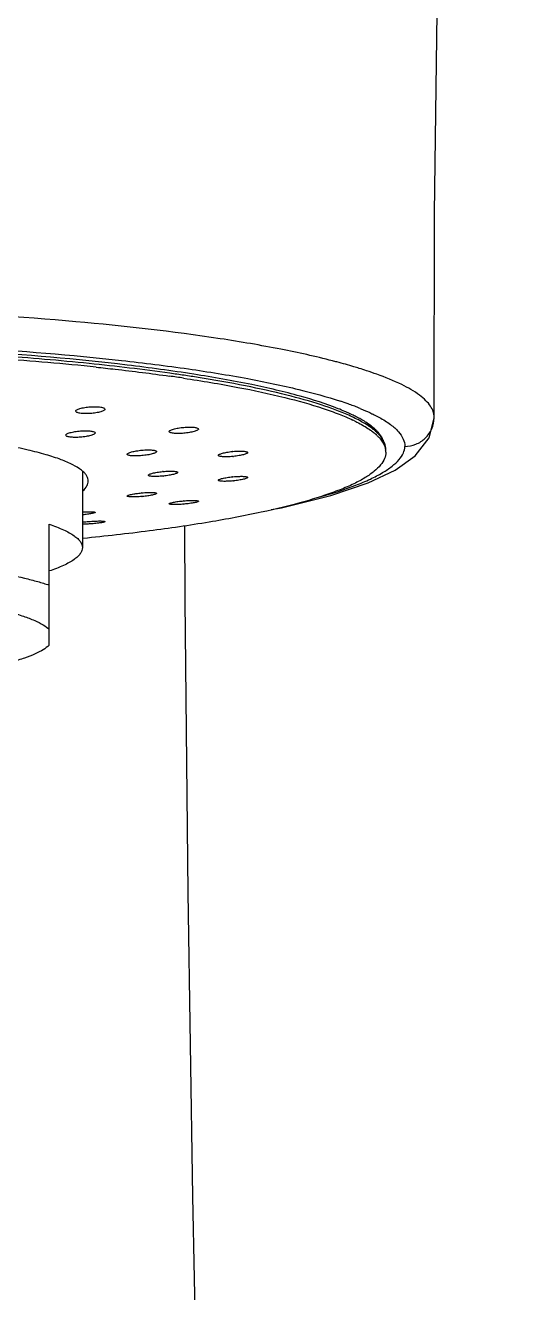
# Model space of a CAD drawing. Extents: x 0 to 1462, y 0 to 1072.
# Drawn here: x 367.41 to 384.52, y 740.05 to 783.31 of the extents above; entities that cross this region are included whole.
import ezdxf

# ---------------------------------------------------------------- set-up
doc = ezdxf.new("R2010")
doc.units = 0
doc.header["$LTSCALE"] = 10
doc.header["$MEASUREMENT"] = 0
doc.layers.get('0').update_dxf_attribs({"linetype": 'CONTINUOUS'})

msp = doc.modelspace()

# ---------------------------------------------------------------- linework, layer by layer
at = {"color": 9, "linetype": 'Continuous'}
msp.add_line((379.24, 770.058), (379.248, 770.054), dxfattribs=at)
at = {"color": 7, "linetype": 'Continuous'}
for p, q in [((378.793, 769.905), (378.784, 769.911)), ((379.033, 769.782), (379.354, 769.469)), ((381.36, 769.91), (381.36, 769.942)), ((381.36, 769.908), (381.36, 769.91)), ((379.276, 769.561), (379.276, 769.546)), ((369.36, 768.088), (369.36, 765.485)), ((368.226, 762.155), (368.226, 766.282)), ((368.226, 762.155), (368.221, 762.151))]:
    msp.add_line(p, q, dxfattribs=at)
for points in [[(381.36, 769.942), (381.374, 776.903), (381.466, 783.742), (381.686, 790.193), (382.08, 796.252), (382.708, 801.902), (383.63, 807.122), (384.517, 810.593)], [(380.035, 768.131), (380.716, 768.615), (381.193, 769.234), (381.36, 769.908)], [(375.802, 766.783), (376.147, 766.847), (377.833, 767.265), (379.105, 767.693), (380.035, 768.131)], [(377.347, 641.014), (376.294, 658.338), (375.406, 675.105), (374.671, 691.323), (374.094, 706.455), (373.67, 719.904), (373.357, 732.137), (373.131, 743.332), (372.972, 753.711), (372.866, 763.672), (372.85, 766.226)]]:
    msp.add_lwpolyline(points, dxfattribs=at)
for centre, radius, start, end in [((359.655, 673.747), 98.426, 84.06951, 85.99112), ((364.182, 713.584), 58.329, 81.48957, 81.9694), ((364.31, 714.564), 57.438, 81.47351, 81.96043), ((364.996, 719.11), 52.841, 80.949, 81.4774), ((375.167, 762.804), 7.979, 66.7743, 68.5166), ((375.613, 763.842), 6.849, 65.3433, 66.7781), ((375.943, 764.562), 6.057, 64.3485, 65.3336), ((376.254, 765.209), 5.339, 62.6872, 64.3621), ((376.114, 764.627), 5.769, 63.9553, 64.6375), ((376.544, 765.771), 4.706, 61.5799, 62.6743), ((376.761, 766.171), 4.252, 60.4699, 61.4369), ((378.162, 767.989), 1.821, 47.6459, 49.8603), ((378.276, 768.215), 1.65, 45.7385, 48.6799), ((378.641, 768.95), 0.903, 35.0425, 36.1936), ((378.258, 768.096), 1.678, 46.8982, 47.6251), ((374.77, 765.911), 2.871, 95.4636, 95.8949), ((379.157, 768.744), 0.554, 0.032, 8.7355), ((374.212, 771.549), 2.965, 275.5128, 275.9299), ((372.414, 764.965), 3.134, 95.5551, 95.9119), ((371.794, 771.182), 3.269, 275.555, 275.8941), ((374.831, 764.446), 3.475, 95.5126, 95.7949), ((374.153, 771.355), 3.607, 275.4634, 275.7315), ((371.748, 763.505), 3.868, 95.3405, 95.5568), ((371.021, 771.243), 4.03, 275.2304, 275.4333), ((373.202, 762.726), 4.373, 95.0191, 95.1769), ((372.436, 771.449), 4.495, 274.8902, 275.0399)]:
    msp.add_arc(centre, radius, start, end, dxfattribs=at)
at = {"color": 9, "linetype": 'Continuous'}
for centre, radius, start, end in [((372.127, 749.524), 23.07, 75.1372, 75.5286), ((374.336, 757.182), 15.099, 71.7975, 72.7718), ((375.088, 759.441), 12.718, 70.1457, 71.8347), ((374.242, 758.616), 12.497, 70.4395, 71.7088), ((374.838, 760.301), 10.711, 69.366, 70.425), ((375.277, 761.469), 9.463, 68.2737, 69.3663), ((375.556, 762.171), 8.707, 67.8796, 68.2638)]:
    msp.add_arc(centre, radius, start, end, dxfattribs=at)
for points, knots in [([(377.892, 771.862), (377.31, 772.012), (376.037, 772.292), (373.124, 772.787), (368.893, 773.262), (363.32, 773.606), (359.389, 773.685), (357.36, 773.685)], [0, 0, 0, 0, 0.087413, 0.189126, 0.429122, 0.705289, 1, 1, 1, 1]), ([(359.819, 772.519), (361.721, 772.487), (365.351, 772.356), (369.738, 772.005), (372.895, 771.611), (374.914, 771.285), (376.647, 770.924), (377.696, 770.637), (378.164, 770.482)], [0, 0, 0, 0, 0.308263, 0.588717, 0.71302, 0.823996, 0.920074, 1, 1, 1, 1]), ([(378.808, 771.603), (378.747, 771.622), (378.494, 771.699), (378.239, 771.771), (378.045, 771.822)], [0, 0, 0, 0, 0.239685, 1, 1, 1, 1]), ([(381.36, 769.942), (381.36, 770.005), (381.337, 770.138), (381.237, 770.329), (381.077, 770.515), (380.76, 770.781), (380.199, 771.095), (379.695, 771.299), (379.407, 771.403)], [0, 0, 0, 0, 0.073879, 0.155399, 0.249968, 0.361097, 0.640058, 1, 1, 1, 1]), ([(378.834, 770.237), (378.87, 770.223), (379.007, 770.166), (379.142, 770.106), (379.24, 770.058)], [0, 0, 0, 0, 0.261473, 1, 1, 1, 1]), ([(379.248, 770.054), (379.269, 770.044), (379.352, 770.004), (379.433, 769.961), (379.493, 769.928)], [0, 0, 0, 0, 0.258805, 1, 1, 1, 1]), ([(379.493, 769.928), (379.625, 769.856), (379.857, 769.712), (380.14, 769.467), (380.318, 769.213), (380.361, 769.028), (380.36, 768.943)], [0, 0, 0, 0, 0.329817, 0.597559, 0.813959, 1, 1, 1, 1]), ([(380.36, 768.943), (380.488, 768.943), (380.747, 768.992), (381.076, 769.206), (381.301, 769.526), (381.357, 769.782), (381.36, 769.908)], [0, 0, 0, 0, 0.251478, 0.502031, 0.751384, 1, 1, 1, 1]), ([(377.431, 767.205), (377.854, 767.324), (378.448, 767.51), (379.165, 767.811), (379.583, 768.026), (379.914, 768.245), (380.16, 768.468), (380.319, 768.698), (380.36, 768.865), (380.36, 768.943)], [0, 0, 0, 0, 0.371051, 0.524337, 0.656102, 0.767094, 0.858941, 0.934619, 1, 1, 1, 1])]:
    msp.add_open_spline(points, degree=3, knots=knots, dxfattribs=at)
at = {"color": 7, "linetype": 'Continuous'}
for points, knots in [([(378.089, 770.228), (377.665, 770.395), (376.688, 770.703), (375.038, 771.086), (373.067, 771.433), (369.91, 771.859), (365.462, 772.235), (361.765, 772.376), (359.818, 772.409)], [0, 0, 0, 0, 0.074034, 0.166144, 0.275069, 0.399072, 0.683606, 1, 1, 1, 1]), ([(372.344, 771.438), (371.429, 771.567), (369.498, 771.796), (367.561, 771.959), (366.544, 772.031)], [0, 0, 0, 0, 0.47539, 1, 1, 1, 1]), ([(369.825, 771.647), (370.042, 771.624), (370.879, 771.533), (371.714, 771.428), (372.331, 771.341)], [0, 0, 0, 0, 0.259874, 1, 1, 1, 1]), ([(372.814, 771.27), (373.434, 771.178), (374.588, 770.985), (376.178, 770.646), (377.328, 770.328), (378.098, 770.054), (378.432, 769.913), (378.585, 769.84)], [0, 0, 0, 0, 0.315096, 0.588755, 0.817702, 0.914746, 1, 1, 1, 1]), ([(378.447, 770.002), (378.143, 770.138), (377.444, 770.393), (376.265, 770.721), (374.862, 771.029), (373.849, 771.207), (373.308, 771.293)], [0, 0, 0, 0, 0.188572, 0.41935, 0.690684, 1, 1, 1, 1]), ([(369.129, 770.143), (369.129, 770.151), (369.139, 770.171), (369.17, 770.193), (369.217, 770.215), (369.279, 770.235), (369.354, 770.254), (369.471, 770.276), (369.565, 770.286), (369.629, 770.29)], [0, 0, 0, 0, 0.046014, 0.114365, 0.210146, 0.332424, 0.477695, 0.641329, 1, 1, 1, 1]), ([(369.629, 770.065), (369.565, 770.06), (369.472, 770.058), (369.354, 770.063), (369.279, 770.071), (369.217, 770.084), (369.166, 770.1), (369.129, 770.125), (369.129, 770.143)], [0, 0, 0, 0, 0.366151, 0.531913, 0.67796, 0.799581, 0.893406, 1, 1, 1, 1]), ([(369.629, 770.29), (369.692, 770.294), (369.785, 770.297), (369.903, 770.291), (369.978, 770.283), (370.041, 770.27), (370.091, 770.255), (370.129, 770.23), (370.129, 770.212)], [0, 0, 0, 0, 0.366413, 0.532312, 0.678484, 0.800186, 0.893993, 1, 1, 1, 1]), ([(370.129, 770.212), (370.129, 770.204), (370.118, 770.184), (370.087, 770.163), (370.04, 770.141), (369.979, 770.121), (369.904, 770.102), (369.786, 770.08), (369.693, 770.069), (369.629, 770.065)], [0, 0, 0, 0, 0.045594, 0.11375, 0.209499, 0.331845, 0.477257, 0.641057, 1, 1, 1, 1]), ([(369.56, 767.757), (369.56, 767.788), (369.549, 767.855), (369.502, 767.95), (369.426, 768.044), (369.276, 768.177), (369.01, 768.334), (368.603, 768.506), (368.09, 768.671), (367.475, 768.829), (366.763, 768.978), (365.961, 769.115), (365.077, 769.239), (363.758, 769.391), (361.972, 769.537), (359.711, 769.642), (358.154, 769.665), (357.36, 769.665)], [0, 0, 0, 0, 0.007513, 0.015705, 0.025095, 0.036028, 0.063226, 0.098137, 0.140893, 0.191341, 0.249145, 0.313848, 0.384903, 0.461675, 0.629529, 0.811221, 1, 1, 1, 1]), ([(372.319, 769.447), (372.319, 769.455), (372.331, 769.473), (372.361, 769.492), (372.408, 769.513), (372.498, 769.542), (372.637, 769.571), (372.755, 769.586), (372.819, 769.591)], [0, 0, 0, 0, 0.042555, 0.109461, 0.20505, 0.327887, 0.638844, 1, 1, 1, 1]), ([(372.819, 769.591), (372.883, 769.596), (372.975, 769.601), (373.093, 769.599), (373.168, 769.593), (373.231, 769.584), (373.28, 769.571), (373.319, 769.551), (373.319, 769.534)], [0, 0, 0, 0, 0.370076, 0.537408, 0.684577, 0.80664, 0.899876, 1, 1, 1, 1]), ([(379.231, 769.563), (379.121, 769.645), (378.866, 769.804), (378.596, 769.936), (378.447, 770.002)], [0, 0, 0, 0, 0.456799, 1, 1, 1, 1]), ([(378.647, 769.81), (378.673, 769.798), (378.771, 769.749), (378.868, 769.696), (378.938, 769.656)], [0, 0, 0, 0, 0.261191, 1, 1, 1, 1]), ([(379.07, 769.74), (379.053, 769.751), (378.983, 769.796), (378.911, 769.839), (378.856, 769.871)], [0, 0, 0, 0, 0.23999, 1, 1, 1, 1]), ([(378.938, 769.656), (378.961, 769.643), (379.046, 769.592), (379.129, 769.538), (379.189, 769.495)], [0, 0, 0, 0, 0.262615, 1, 1, 1, 1]), ([(379.266, 769.595), (379.251, 769.607), (379.188, 769.658), (379.121, 769.705), (379.07, 769.74)], [0, 0, 0, 0, 0.238293, 1, 1, 1, 1]), ([(379.379, 769.495), (379.37, 769.503), (379.334, 769.538), (379.296, 769.571), (379.266, 769.595)], [0, 0, 0, 0, 0.241589, 1, 1, 1, 1]), ([(368.793, 769.322), (368.793, 769.33), (368.804, 769.349), (368.835, 769.37), (368.882, 769.392), (368.972, 769.421), (369.11, 769.45), (369.229, 769.464), (369.293, 769.469)], [0, 0, 0, 0, 0.04445, 0.112175, 0.207906, 0.330466, 0.640238, 1, 1, 1, 1]), ([(369.293, 769.255), (369.23, 769.25), (369.137, 769.246), (369.019, 769.25), (368.944, 769.256), (368.881, 769.267), (368.831, 769.281), (368.793, 769.304), (368.793, 769.322)], [0, 0, 0, 0, 0.368025, 0.534511, 0.681051, 0.802832, 0.89633, 1, 1, 1, 1]), ([(369.293, 769.469), (369.357, 769.474), (369.45, 769.477), (369.568, 769.473), (369.642, 769.466), (369.705, 769.455), (369.755, 769.441), (369.793, 769.419), (369.793, 769.401)], [0, 0, 0, 0, 0.36825, 0.534864, 0.681528, 0.803397, 0.8969, 1, 1, 1, 1]), ([(369.793, 769.401), (369.793, 769.393), (369.782, 769.374), (369.751, 769.354), (369.705, 769.332), (369.615, 769.303), (369.476, 769.274), (369.357, 769.26), (369.293, 769.255)], [0, 0, 0, 0, 0.043956, 0.111415, 0.207071, 0.329689, 0.639844, 1, 1, 1, 1]), ([(372.819, 769.39), (372.756, 769.385), (372.663, 769.38), (372.545, 769.382), (372.471, 769.387), (372.407, 769.397), (372.358, 769.409), (372.319, 769.43), (372.319, 769.447)], [0, 0, 0, 0, 0.369986, 0.537243, 0.684331, 0.806331, 0.899542, 1, 1, 1, 1]), ([(373.319, 769.534), (373.319, 769.526), (373.308, 769.508), (373.277, 769.489), (373.231, 769.468), (373.141, 769.44), (373.002, 769.411), (372.883, 769.396), (372.819, 769.39)], [0, 0, 0, 0, 0.042171, 0.108841, 0.204337, 0.327195, 0.638473, 1, 1, 1, 1]), ([(379.189, 769.495), (379.202, 769.486), (379.252, 769.45), (379.301, 769.411), (379.336, 769.382)], [0, 0, 0, 0, 0.259434, 1, 1, 1, 1]), ([(379.366, 769.455), (379.356, 769.464), (379.312, 769.502), (379.266, 769.537), (379.231, 769.563)], [0, 0, 0, 0, 0.24103, 1, 1, 1, 1]), ([(379.469, 769.398), (379.462, 769.406), (379.433, 769.44), (379.403, 769.471), (379.379, 769.495)], [0, 0, 0, 0, 0.241957, 1, 1, 1, 1]), ([(379.405, 769.321), (379.415, 769.312), (379.452, 769.275), (379.488, 769.237), (379.514, 769.208)], [0, 0, 0, 0, 0.259707, 1, 1, 1, 1]), ([(379.514, 769.306), (379.507, 769.314), (379.48, 769.345), (379.451, 769.375), (379.428, 769.397)], [0, 0, 0, 0, 0.242443, 1, 1, 1, 1]), ([(379.627, 769.133), (379.619, 769.156), (379.579, 769.251), (379.52, 769.337), (379.469, 769.398)], [0, 0, 0, 0, 0.23207, 1, 1, 1, 1]), ([(379.631, 769.137), (379.623, 769.152), (379.589, 769.211), (379.548, 769.266), (379.514, 769.306)], [0, 0, 0, 0, 0.237226, 1, 1, 1, 1]), ([(379.514, 769.208), (379.52, 769.201), (379.543, 769.173), (379.564, 769.144), (379.58, 769.122)], [0, 0, 0, 0, 0.257084, 1, 1, 1, 1]), ([(379.71, 768.745), (379.71, 768.67), (379.676, 768.51), (379.532, 768.286), (379.305, 768.07), (378.996, 767.859), (378.603, 767.65), (378.128, 767.446), (377.573, 767.247), (376.681, 766.975), (375.379, 766.661), (373.605, 766.33), (371.577, 766.035), (370.141, 765.873), (369.387, 765.798)], [0, 0, 0, 0, 0.020195, 0.043222, 0.071032, 0.104692, 0.144742, 0.191416, 0.244781, 0.304791, 0.444194, 0.608078, 0.794237, 1, 1, 1, 1]), ([(370.888, 768.672), (370.888, 768.679), (370.9, 768.696), (370.949, 768.726), (371.051, 768.759), (371.206, 768.791), (371.324, 768.806), (371.388, 768.812)], [0, 0, 0, 0, 0.040531, 0.106548, 0.324793, 0.637124, 1, 1, 1, 1]), ([(371.388, 768.812), (371.452, 768.818), (371.544, 768.823), (371.662, 768.822), (371.737, 768.818), (371.799, 768.81), (371.841, 768.801), (371.866, 768.79), (371.881, 768.782), (371.888, 768.771), (371.888, 768.764)], [0, 0, 0, 0, 0.37035, 0.537708, 0.684785, 0.806563, 0.899178, 0.934101, 0.961737, 1, 1, 1, 1]), ([(371.888, 768.764), (371.888, 768.757), (371.877, 768.74), (371.827, 768.711), (371.726, 768.678), (371.571, 768.647), (371.452, 768.632), (371.388, 768.626)], [0, 0, 0, 0, 0.040175, 0.105939, 0.324067, 0.636704, 1, 1, 1, 1]), ([(373.997, 768.635), (373.997, 768.641), (374.008, 768.657), (374.055, 768.683), (374.152, 768.714), (374.299, 768.745), (374.414, 768.761), (374.475, 768.767)], [0, 0, 0, 0, 0.038546, 0.103175, 0.319775, 0.632573, 1, 1, 1, 1]), ([(374.497, 768.769), (374.56, 768.775), (374.653, 768.781), (374.771, 768.782), (374.846, 768.779), (374.907, 768.772), (374.949, 768.764), (374.974, 768.754), (374.989, 768.747), (374.997, 768.737), (374.997, 768.731)], [0, 0, 0, 0, 0.372177, 0.540263, 0.687868, 0.809892, 0.902324, 0.936902, 0.963944, 1, 1, 1, 1]), ([(374.997, 768.731), (374.997, 768.724), (374.985, 768.709), (374.939, 768.682), (374.842, 768.652), (374.694, 768.621), (374.58, 768.606), (374.518, 768.6)], [0, 0, 0, 0, 0.038352, 0.102806, 0.319279, 0.632251, 1, 1, 1, 1]), ([(379.58, 769.122), (379.596, 769.098), (379.653, 769.008), (379.692, 768.905), (379.704, 768.828)], [0, 0, 0, 0, 0.269767, 1, 1, 1, 1]), ([(379.71, 768.843), (379.71, 768.893), (379.696, 768.995), (379.656, 769.091), (379.631, 769.137)], [0, 0, 0, 0, 0.483668, 1, 1, 1, 1]), ([(371.388, 768.626), (371.325, 768.62), (371.232, 768.614), (371.115, 768.614), (371.04, 768.618), (370.978, 768.626), (370.936, 768.635), (370.911, 768.646), (370.896, 768.655), (370.888, 768.665), (370.888, 768.672)], [0, 0, 0, 0, 0.370331, 0.537637, 0.684648, 0.806364, 0.898929, 0.933849, 0.96151, 1, 1, 1, 1]), ([(374.497, 768.597), (374.433, 768.591), (374.341, 768.585), (374.223, 768.584), (374.148, 768.587), (374.086, 768.593), (374.044, 768.602), (374.019, 768.611), (374.005, 768.618), (373.997, 768.628), (373.997, 768.635)], [0, 0, 0, 0, 0.372248, 0.540341, 0.687935, 0.809927, 0.902309, 0.93686, 0.963884, 1, 1, 1, 1]), ([(371.61, 767.956), (371.61, 767.962), (371.623, 767.977), (371.669, 768.001), (371.766, 768.031), (371.915, 768.061), (372.029, 768.076), (372.091, 768.082)], [0, 0, 0, 0, 0.036207, 0.099791, 0.316466, 0.630768, 1, 1, 1, 1]), ([(372.11, 767.928), (372.047, 767.921), (371.954, 767.915), (371.837, 767.913), (371.762, 767.915), (371.7, 767.92), (371.658, 767.927), (371.633, 767.935), (371.619, 767.942), (371.61, 767.951), (371.61, 767.956)], [0, 0, 0, 0, 0.374102, 0.542943, 0.691096, 0.813377, 0.90562, 0.939838, 0.966265, 1, 1, 1, 1]), ([(372.11, 768.084), (372.174, 768.09), (372.266, 768.097), (372.384, 768.098), (372.459, 768.096), (372.521, 768.091), (372.563, 768.083), (372.588, 768.075), (372.602, 768.068), (372.61, 768.059), (372.61, 768.054)], [0, 0, 0, 0, 0.3739, 0.542681, 0.690806, 0.8131, 0.905406, 0.939678, 0.966167, 1, 1, 1, 1]), ([(372.61, 768.054), (372.61, 768.048), (372.598, 768.033), (372.552, 768.009), (372.454, 767.98), (372.306, 767.951), (372.192, 767.936), (372.13, 767.93)], [0, 0, 0, 0, 0.036116, 0.099551, 0.316068, 0.630486, 1, 1, 1, 1]), ([(373.997, 767.785), (373.997, 767.791), (374.01, 767.805), (374.038, 767.818), (374.082, 767.834), (374.169, 767.857), (374.303, 767.882), (374.418, 767.897), (374.48, 767.903)], [0, 0, 0, 0, 0.033823, 0.096303, 0.190117, 0.313119, 0.628911, 1, 1, 1, 1]), ([(374.497, 767.905), (374.56, 767.911), (374.678, 767.919), (374.817, 767.921), (374.907, 767.914), (374.949, 767.908), (374.974, 767.901), (374.988, 767.895), (374.997, 767.887), (374.997, 767.882)], [0, 0, 0, 0, 0.375558, 0.693579, 0.816135, 0.908347, 0.942349, 0.968335, 1, 1, 1, 1]), ([(374.997, 767.882), (374.997, 767.876), (374.984, 767.862), (374.956, 767.849), (374.911, 767.833), (374.825, 767.81), (374.69, 767.786), (374.576, 767.771), (374.514, 767.765)], [0, 0, 0, 0, 0.033884, 0.096318, 0.190066, 0.31302, 0.628807, 1, 1, 1, 1]), ([(369.375, 767.425), (369.429, 767.473), (369.5, 767.55), (369.552, 767.671), (369.56, 767.729), (369.56, 767.757)], [0, 0, 0, 0, 0.553448, 0.784531, 1, 1, 1, 1]), ([(374.497, 767.764), (374.433, 767.757), (374.316, 767.749), (374.177, 767.747), (374.086, 767.753), (374.045, 767.759), (374.019, 767.766), (374.006, 767.772), (373.997, 767.78), (373.997, 767.785)], [0, 0, 0, 0, 0.375771, 0.693924, 0.816497, 0.908666, 0.942617, 0.968531, 1, 1, 1, 1]), ([(370.888, 767.246), (370.888, 767.251), (370.902, 767.263), (370.93, 767.275), (370.975, 767.29), (371.062, 767.311), (371.197, 767.335), (371.312, 767.348), (371.374, 767.355)], [0, 0, 0, 0, 0.031507, 0.092961, 0.186496, 0.309741, 0.627029, 1, 1, 1, 1]), ([(371.388, 767.23), (371.325, 767.224), (371.207, 767.216), (371.069, 767.213), (370.978, 767.218), (370.936, 767.223), (370.911, 767.229), (370.898, 767.234), (370.888, 767.241), (370.888, 767.246)], [0, 0, 0, 0, 0.377273, 0.696518, 0.819358, 0.911479, 0.94521, 0.970677, 1, 1, 1, 1]), ([(371.388, 767.356), (371.452, 767.362), (371.57, 767.37), (371.708, 767.372), (371.799, 767.367), (371.841, 767.362), (371.866, 767.355), (371.879, 767.351), (371.888, 767.343), (371.888, 767.338)], [0, 0, 0, 0, 0.377009, 0.69606, 0.818848, 0.910999, 0.944781, 0.970339, 1, 1, 1, 1]), ([(371.888, 767.338), (371.888, 767.333), (371.875, 767.321), (371.847, 767.309), (371.802, 767.294), (371.715, 767.273), (371.58, 767.25), (371.465, 767.237), (371.403, 767.231)], [0, 0, 0, 0, 0.031723, 0.093189, 0.186671, 0.309844, 0.627039, 1, 1, 1, 1]), ([(372.319, 766.983), (372.319, 766.988), (372.334, 766.999), (372.361, 767.009), (372.406, 767.022), (372.466, 767.035), (372.539, 767.049), (372.654, 767.066), (372.745, 767.076), (372.807, 767.081)], [0, 0, 0, 0, 0.02939, 0.089911, 0.183165, 0.306594, 0.455728, 0.625263, 1, 1, 1, 1]), ([(372.819, 766.97), (372.756, 766.965), (372.638, 766.957), (372.499, 766.955), (372.409, 766.958), (372.362, 766.964), (372.335, 766.968), (372.319, 766.978), (372.319, 766.983)], [0, 0, 0, 0, 0.37859, 0.6988, 0.821882, 0.913987, 0.97255, 1, 1, 1, 1]), ([(372.819, 767.083), (372.883, 767.088), (373.001, 767.096), (373.14, 767.098), (373.229, 767.095), (373.276, 767.089), (373.304, 767.084), (373.319, 767.074), (373.319, 767.069)], [0, 0, 0, 0, 0.378344, 0.698382, 0.821424, 0.913546, 0.972214, 1, 1, 1, 1]), ([(373.319, 767.069), (373.319, 767.064), (373.305, 767.053), (373.278, 767.043), (373.232, 767.029), (373.173, 767.016), (373.1, 767.003), (372.985, 766.987), (372.894, 766.977), (372.831, 766.971)], [0, 0, 0, 0, 0.029686, 0.090292, 0.183535, 0.306905, 0.455953, 0.6254, 1, 1, 1, 1]), ([(369.361, 766.704), (369.418, 766.708), (369.521, 766.713), (369.642, 766.713), (369.718, 766.71), (369.757, 766.704), (369.78, 766.7), (369.793, 766.692), (369.793, 766.688)], [0, 0, 0, 0, 0.388357, 0.706609, 0.82713, 0.916702, 0.973473, 1, 1, 1, 1]), ([(369.793, 766.688), (369.793, 766.684), (369.781, 766.675), (369.758, 766.667), (369.718, 766.655), (369.666, 766.645), (369.602, 766.634), (369.499, 766.619), (369.418, 766.611), (369.361, 766.605)], [0, 0, 0, 0, 0.028111, 0.086697, 0.177543, 0.298719, 0.446414, 0.616138, 1, 1, 1, 1]), ([(368.226, 766.282), (368.392, 766.226), (368.626, 766.139), (368.906, 766.001), (369.068, 765.902), (369.195, 765.801), (369.288, 765.699), (369.347, 765.594), (369.36, 765.52), (369.36, 765.485)], [0, 0, 0, 0, 0.363355, 0.513835, 0.643963, 0.754795, 0.848331, 0.928125, 1, 1, 1, 1]), ([(369.357, 766.357), (369.378, 766.36), (369.468, 766.37), (369.559, 766.378), (369.629, 766.383)], [0, 0, 0, 0, 0.23205, 1, 1, 1, 1]), ([(369.629, 766.295), (369.605, 766.294), (369.514, 766.288), (369.424, 766.285), (369.357, 766.284)], [0, 0, 0, 0, 0.263342, 1, 1, 1, 1]), ([(369.629, 766.383), (369.692, 766.387), (369.785, 766.392), (369.903, 766.395), (369.978, 766.395), (370.039, 766.393), (370.086, 766.389), (370.112, 766.385), (370.129, 766.378), (370.129, 766.374)], [0, 0, 0, 0, 0.380305, 0.551698, 0.701782, 0.825159, 0.917237, 0.975163, 1, 1, 1, 1]), ([(370.129, 766.374), (370.129, 766.369), (370.112, 766.36), (370.086, 766.352), (370.039, 766.341), (369.978, 766.331), (369.903, 766.321), (369.785, 766.307), (369.693, 766.3), (369.629, 766.295)], [0, 0, 0, 0, 0.026219, 0.085552, 0.178644, 0.302604, 0.452743, 0.623512, 1, 1, 1, 1]), ([(346.376, 764.167), (346.499, 764.211), (346.764, 764.295), (347.365, 764.458), (348.243, 764.641), (349.433, 764.829), (350.784, 764.989), (352.269, 765.118), (354.427, 765.247), (357.22, 765.312), (360.017, 765.257), (362.19, 765.136), (363.695, 765.013), (365.071, 764.858), (366.29, 764.674), (367.194, 764.494), (367.818, 764.335), (368.096, 764.251), (368.226, 764.208)], [0, 0, 0, 0, 0.01781, 0.037931, 0.084781, 0.139791, 0.201948, 0.270062, 0.342798, 0.496309, 0.65034, 0.723716, 0.792704, 0.855952, 0.912241, 0.960526, 0.981408, 1, 1, 1, 1]), ([(369.36, 765.485), (369.36, 765.45), (369.347, 765.377), (369.288, 765.271), (369.195, 765.169), (369.068, 765.069), (368.906, 764.97), (368.626, 764.831), (368.392, 764.744), (368.226, 764.688)], [0, 0, 0, 0, 0.071875, 0.151669, 0.245205, 0.356037, 0.486165, 0.636645, 1, 1, 1, 1]), ([(346.376, 762.514), (346.395, 762.573), (346.455, 762.657), (346.561, 762.754), (346.715, 762.863), (346.966, 762.994), (347.335, 763.137), (347.788, 763.276), (348.32, 763.408), (348.927, 763.532), (349.871, 763.692), (351.199, 763.86), (352.937, 764.009), (354.824, 764.107), (356.795, 764.151), (358.785, 764.139), (360.727, 764.071), (362.557, 763.951), (364.213, 763.781), (365.458, 763.597), (366.323, 763.425), (366.866, 763.294), (367.329, 763.156), (367.71, 763.013), (368.005, 762.866), (368.165, 762.752), (368.226, 762.692)], [0, 0, 0, 0, 0.008305, 0.013424, 0.019311, 0.033566, 0.051283, 0.072471, 0.097043, 0.124854, 0.155709, 0.225599, 0.304542, 0.390007, 0.47922, 0.569269, 0.657213, 0.740187, 0.815508, 0.880782, 0.909017, 0.934037, 0.955689, 0.973877, 0.988596, 1, 1, 1, 1]), ([(368.221, 762.151), (368.163, 762.094), (368.01, 761.984), (367.727, 761.842), (367.366, 761.703), (366.928, 761.57), (366.417, 761.443), (365.601, 761.275), (364.427, 761.093), (362.861, 760.923), (361.125, 760.797), (359.273, 760.72), (357.361, 760.694), (355.449, 760.72), (353.597, 760.797), (351.861, 760.923), (350.295, 761.093), (349.121, 761.275), (348.305, 761.443), (347.793, 761.57), (347.355, 761.703), (346.994, 761.842), (346.711, 761.984), (346.558, 762.093), (346.499, 762.151)], [0, 0, 0, 0, 0.011116, 0.025336, 0.042802, 0.063517, 0.087402, 0.114324, 0.176548, 0.248461, 0.327953, 0.412646, 0.499984, 0.587322, 0.672017, 0.751512, 0.823429, 0.885658, 0.912583, 0.93647, 0.957189, 0.974658, 0.988879, 1, 1, 1, 1])]:
    msp.add_open_spline(points, degree=3, knots=knots, dxfattribs=at)
msp.add_open_spline([(379.433, 769.382), (379.417, 769.412), (379.4, 769.441), (379.38, 769.469)], degree=3, dxfattribs=at)

doc.saveas('drawing.dxf')
